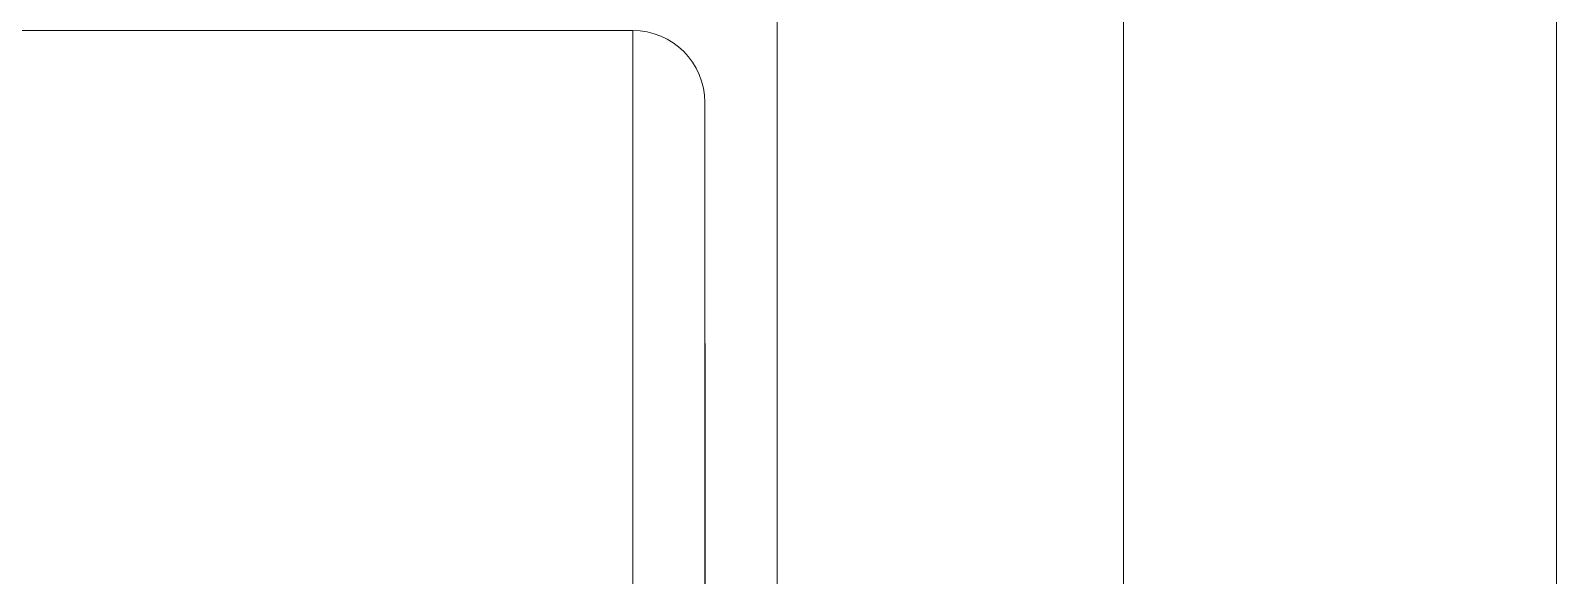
# Model space of a CAD drawing. Header units: millimetres. Extents: x -50460 to 50460, y -35640 to 35640.
# Drawn here: x -33282.6 to -33229.7, y 22045.6 to 22064.4 of the extents above; entities that cross this region are included whole.
import ezdxf

# ---------------------------------------------------------------- set-up
doc = ezdxf.new("R2010")
doc.units = ezdxf.units.MM
doc.linetypes.add('双点画线', pattern=[22, 12, -2, 2, -2, 2, -2])
for name, color, linetype, lineweight in [('7', 30, '双点画线', 18), ('EB0', 7, 'Continuous', 15), ('尺寸线层', 4, 'Continuous', 18), ('粗实线层', 7, 'Continuous', 15), ('粗实线层_1', 7, 'Continuous', 15), ('细实线层', 3, 'Continuous', 18)]:
    doc.layers.add(name, color=color, linetype=linetype, lineweight=lineweight)

# ---------------------------------------------------------------- blocks, each defined once
blk = doc.blocks.new('*X209')
at = {"layer": '细实线层'}
blk.add_line((540, 120), (540, 1220), dxfattribs=at)
blk = doc.blocks.new('*X909')
at = {"layer": '粗实线层'}
for p, q in [((-12, 10), (-12, 177)), ((0, 177), (0, 10))]:
    blk.add_line(p, q, dxfattribs=at)
blk = doc.blocks.new('*X910')
at = {"layer": '粗实线层_1'}
blk.add_line((297.218, 170.589), (297.218, -29.411), dxfattribs=at)
blk = doc.blocks.new('*X906')
at = {"layer": '粗实线层_1'}
for name, p in [('*X910', (-306.218, 62.411)), ('*X909', (-9, 39.5))]:
    blk.add_blockref(name, p, dxfattribs=at)
blk = doc.blocks.new('*X912')
at = {"layer": '粗实线层'}
for p, q in [((-73.49, 85), (-3.51, 85)), ((-3.51, 42.5), (-3.51, 85)), ((-3.51, 85), (-3.51, 42.5)), ((-1.01, 42.5), (-1.01, 82.5)), ((-1.01, 74.15), (-1, 74.15)), ((-1, 74.15), (-1, 63.653))]:
    blk.add_line(p, q, dxfattribs=at)
blk.add_arc((-3.51, 82.5), 2.5, 360, 90, dxfattribs=at)
blk = doc.blocks.new('*X904')
at = {"layer": '粗实线层_1'}
for name, p in [('*X906', (194, -241)), ('*X912', (171.5, -195.5))]:
    blk.add_blockref(name, p, dxfattribs=at)
blk = doc.blocks.new('*X856')
at = {"layer": 'EB0'}
blk.add_blockref('*X904', (790, 578.216), dxfattribs=at)
blk = doc.blocks.new('*X805')
at = {"layer": '尺寸线层'}
blk.add_blockref('*X856', (-1515, 819.783), dxfattribs=at)

msp = doc.modelspace()

# ---------------------------------------------------------------- block references
at = {"layer": '7'}
msp.add_blockref('*X209', (-33769.742, 21244.445), dxfattribs=at)

# ---------------------------------------------------------------- next in the draw order: block references
at = {"layer": '尺寸线层'}
msp.add_blockref('*X805', (-32704.742, 20776.945), dxfattribs=at)

doc.saveas('drawing.dxf')
